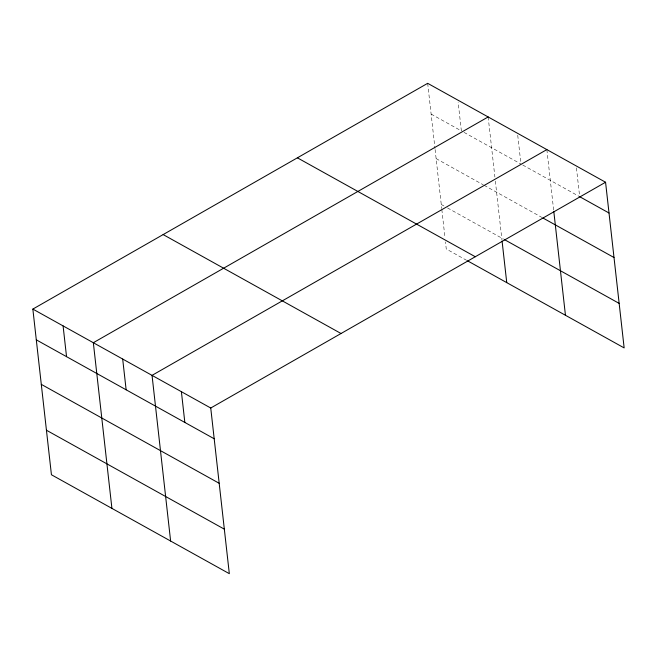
<?xml version="1.0" encoding="UTF-8"?>
<svg xmlns="http://www.w3.org/2000/svg" width="657" height="657" viewBox="0 0 657 657"><rect width="100%" height="100%" fill="white"/><g stroke="black" fill="none" stroke-linecap="round" stroke-linejoin="round"><path stroke-width="0.49" stroke-dasharray="3.29 2.46" d="M431.123 114.08L461.362 130.891L458.134 102.122M464.031 132.377L520.96 164.036M522.742 165.022L579.663 196.681M436.117 158.6L483.256 184.814M484.152 185.307L541.968 217.459M441.266 204.467L443.935 205.953M447.491 207.932L503.525 239.091M466.716 260.369L446.259 248.987L445.462 241.907M576.435 167.905L579.556 195.687M546.862 149.599L553.72 210.716M517.732 135.26L520.845 163.043M488.159 116.954L494.902 177.053M495.353 181.102L501.973 240.125M427.674 83.324L434.983 148.482M435.098 149.492L441.718 208.515M441.833 209.526L445.011 237.859"/><path stroke-width="0.99" d="M32.85 309.086L210.741 408.013L229.326 573.676L51.435 474.756L32.85 309.086L427.674 83.324L605.565 182.244L624.15 347.914L467.603 260.862M488.159 116.954L93.335 342.716L111.92 508.387M546.862 149.599L152.038 375.361L170.623 541.031M210.741 408.013L605.565 182.244M579.663 196.681L609.014 213.008M542.854 217.952L614.008 257.528M504.412 239.591L619.157 303.394M297.383 157.82L475.274 256.747M163.141 234.582L341.032 333.51M36.299 339.841L214.19 438.769M41.292 384.361L219.183 483.289M46.442 430.228L224.333 529.156M553.835 211.726L565.447 315.27M502.088 241.135L506.744 282.625M181.389 391.687L184.839 422.443M122.687 359.042L126.136 389.798M63.088 325.897L66.538 356.661"/></g></svg>
